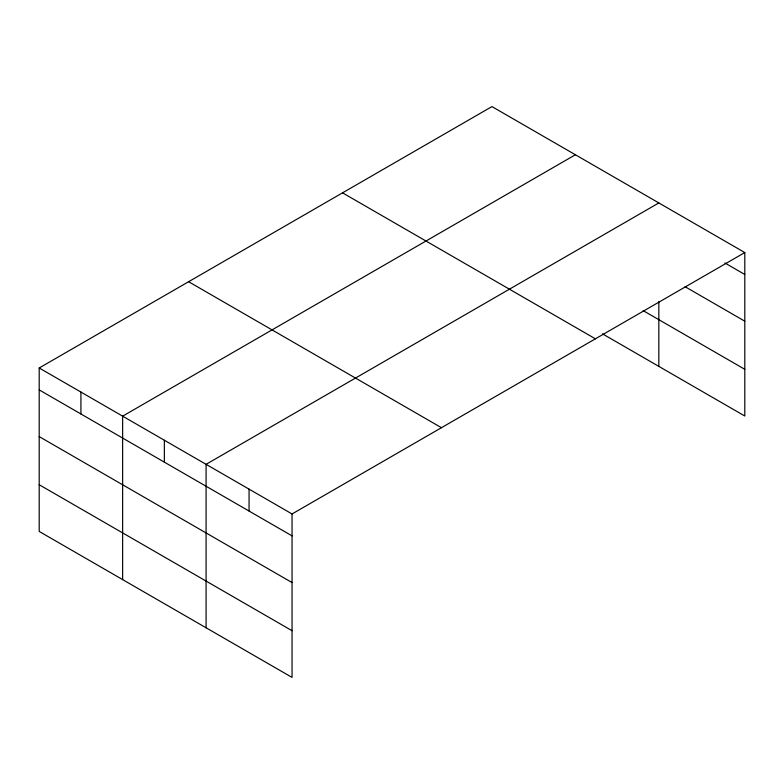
<?xml version="1.0" encoding="UTF-8"?>
<svg xmlns="http://www.w3.org/2000/svg" width="784" height="784" viewBox="0 0 784 784"><rect width="100%" height="100%" fill="white"/><g stroke="black" fill="none" stroke-linecap="round" stroke-linejoin="round"><path stroke-width="1.18" d="M602.514 333.866L744.8 416.02L744.8 252.566L491.95 106.585L39.2 367.98L39.2 531.434L292.05 677.415L292.05 513.961L39.2 367.98M575.387 154.762L122.637 416.157L122.637 579.611M658.834 202.938L206.084 464.324L206.084 627.778M292.05 513.961L744.8 252.566M724.877 262.973L744.8 274.478M685.04 286.689L744.8 321.185M643.184 310.64L744.8 369.313M342.539 192.844L595.389 338.825M188.611 281.721L441.461 427.701M39.2 389.893L292.05 535.874M39.2 436.6L292.05 582.581M39.2 484.728L292.05 630.708M658.834 301.634L658.834 366.383M249.067 489.147L249.067 511.05M164.356 440.245L164.356 462.148M80.919 392.069L80.919 413.981"/></g></svg>
